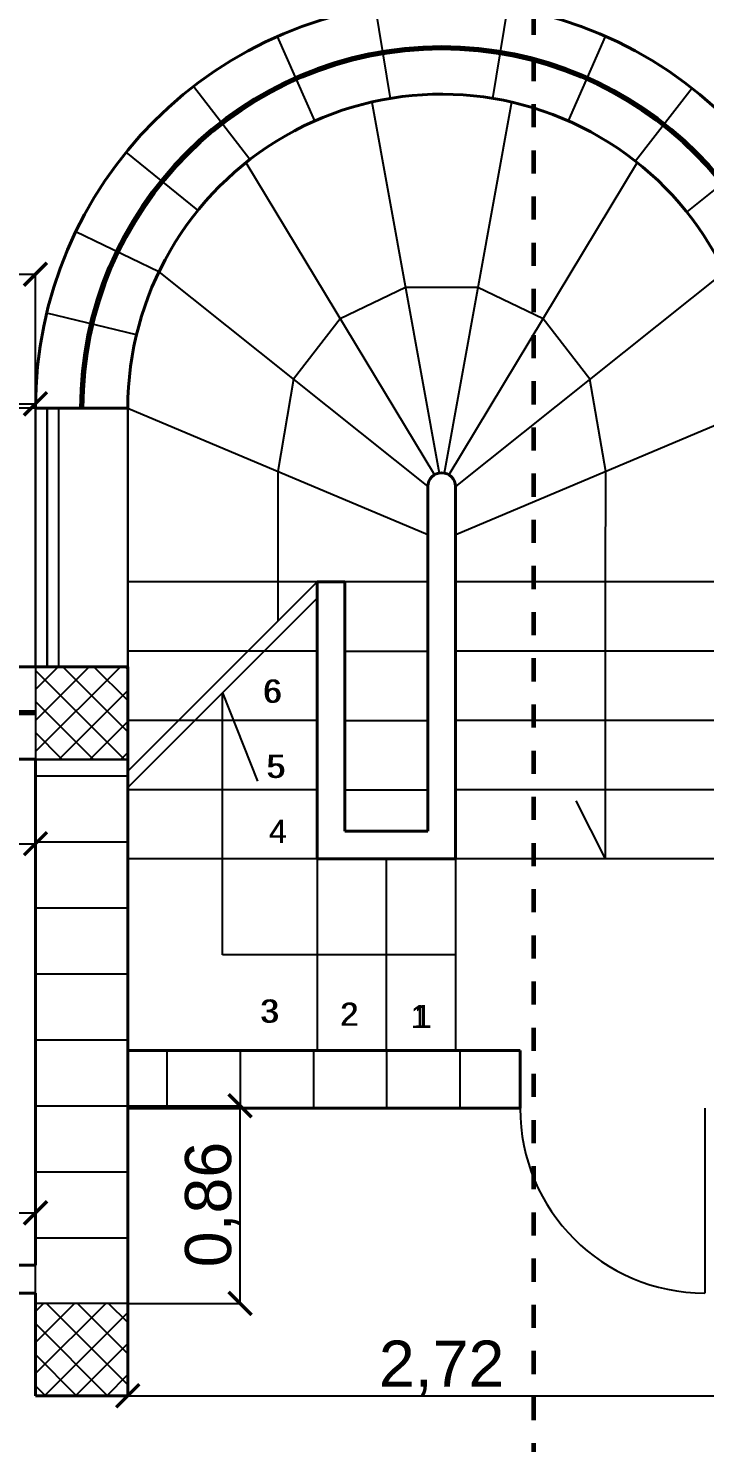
# Model space of a CAD drawing. Header units: millimetres. Extents: x 2459 to 3981, y 1231 to 4850.
# Drawn here: x 3734.57 to 3737.5, y 1288.93 to 1295.06 of the extents above; entities that cross this region are included whole.
import ezdxf

# ---------------------------------------------------------------- set-up
doc = ezdxf.new("R2010")
doc.units = ezdxf.units.MM
doc.linetypes.add('JIS_02_0.7', pattern=[1.35, 0.75, -0.6])
doc.linetypes.add('TRATTEGGIATA', pattern=[0.75, 0.5, -0.25])
for name, color, linetype, lineweight in [('linee murature', 253, 'Continuous', 70), ('linee muri', 7, 'Continuous', 40), ('SEZIONI', 7, 'TRATTEGGIATA', 60)]:
    doc.layers.add(name, color=color, linetype=linetype, lineweight=lineweight)
doc.layers.add('quoteee', color=7, linetype='Continuous')
doc.styles.get("Standard").update_dxf_attribs({"font": 'arial.ttf'})
doc.dimstyles.new('Copia di ISO-25', dxfattribs={"dimtxt": 0.2, "dimasz": 0.1, "dimexe": 0, "dimexo": 0, "dimgap": 0, "dimtad": 3, "dimtxsty": 'Standard', "dimblk": 'ARCHTICK', "dimcen": -2.5, "dimclrd": 256, "dimclre": 256, "dimclrt": 256, "dimadec": 0, "dimazin": 0, "dimtfac": 1, "dimtmove": 2, "dimatfit": 3, "dimldrblk": 'ARCHTICK', "dimfxl": 1, "dimfxlon": 1, "dimtfillclr": 256, "dimlwd": -1, "dimlwe": -1, "dimarcsym": 0})

# ---------------------------------------------------------------- blocks, each defined once
blk = doc.blocks.new('_ArchTick')
at = {"color": 0, "linetype": 'ByBlock', "const_width": 0.15}
blk.add_lwpolyline([(-0.5, -0.5), (0.5, 0.5)], dxfattribs=at)
blk = doc.blocks.new('*D255')
at = {"layer": 'Defpoints', "color": 0, "lineweight": -3, "transparency": 16777216}
for p in [(3734.6047, 1293.4106), (3734.2697, 1292.2906), (3734.6047, 1292.2906)]:
    blk.add_point(p, dxfattribs=at)
at = {"layer": 'quoteee', "transparency": 16777216}
for p, q in [((3734.6047, 1293.4106), (3734.2697, 1293.4106)), ((3734.2697, 1293.4106), (3734.2697, 1292.2906)), ((3734.6047, 1292.2906), (3734.2697, 1292.2906))]:
    blk.add_line(p, q, dxfattribs=at)
at = {"layer": 'quoteee', "transparency": 16777216, "xscale": 0.1, "yscale": 0.1, "zscale": 0.1}
for p, rotation in [((3734.2697, 1293.4106), 90), ((3734.2697, 1292.2906), 270)]:
    blk.add_blockref('_ArchTick', p, dxfattribs=dict(at, rotation=rotation))
at = {"layer": 'quoteee', "transparency": 16777216, "insert": (3734.1496, 1292.8506), "char_height": 0.2, "attachment_point": 5, "rotation": 90}
blk.add_mtext('1,12', dxfattribs=at)
blk = doc.blocks.new('*D256')
at = {"layer": 'Defpoints', "color": 0, "lineweight": -3, "transparency": 16777216}
for p in [(3734.6047, 1293.4296), (3733.9347, 1292.2906), (3734.6047, 1292.2906)]:
    blk.add_point(p, dxfattribs=at)
at = {"layer": 'quoteee', "transparency": 16777216}
for p, q in [((3733.9347, 1292.4296), (3733.9347, 1293.4296)), ((3733.9347, 1293.4296), (3734.6047, 1293.4296)), ((3734.6047, 1292.4296), (3734.6047, 1293.4296))]:
    blk.add_line(p, q, dxfattribs=at)
at = {"layer": 'quoteee', "transparency": 16777216, "xscale": 0.1, "yscale": 0.1, "zscale": 0.1, "rotation": 180}
blk.add_blockref('_ArchTick', (3733.9347, 1293.4296), dxfattribs=at)
at = {"layer": 'quoteee', "transparency": 16777216, "xscale": 0.1, "yscale": 0.1, "zscale": 0.1}
blk.add_blockref('_ArchTick', (3734.6047, 1293.4296), dxfattribs=at)
at = {"layer": 'quoteee', "transparency": 16777216, "insert": (3734.2697, 1293.5497), "char_height": 0.2, "attachment_point": 5}
blk.add_mtext('0,67', dxfattribs=at)
blk = doc.blocks.new('*D259')
at = {"layer": 'Defpoints', "color": 0, "lineweight": -3, "transparency": 16777216}
for p in [(3734.6047, 1293.9904), (3728.2147, 1292.2906), (3734.6047, 1292.2906)]:
    blk.add_point(p, dxfattribs=at)
at = {"layer": 'quoteee', "transparency": 16777216}
for p, q in [((3728.2147, 1292.9904), (3728.2147, 1293.9904)), ((3728.2147, 1293.9904), (3734.6047, 1293.9904)), ((3734.6047, 1292.9904), (3734.6047, 1293.9904))]:
    blk.add_line(p, q, dxfattribs=at)
at = {"layer": 'quoteee', "transparency": 16777216, "xscale": 0.1, "yscale": 0.1, "zscale": 0.1, "rotation": 180}
blk.add_blockref('_ArchTick', (3728.2147, 1293.9904), dxfattribs=at)
at = {"layer": 'quoteee', "transparency": 16777216, "xscale": 0.1, "yscale": 0.1, "zscale": 0.1}
blk.add_blockref('_ArchTick', (3734.6047, 1293.9904), dxfattribs=at)
at = {"layer": 'quoteee', "transparency": 16777216, "insert": (3731.4097, 1294.1106), "char_height": 0.2, "attachment_point": 5}
blk.add_mtext('6,39', dxfattribs=at)
blk = doc.blocks.new('*D260')
at = {"layer": 'Defpoints', "color": 0, "lineweight": -3, "transparency": 16777216}
for p in [(3744.5147, 1295.3345), (3728.2147, 1292.2906), (3744.5147, 1292.2906)]:
    blk.add_point(p, dxfattribs=at)
at = {"layer": 'quoteee', "transparency": 16777216}
for p, q in [((3728.2147, 1294.3345), (3728.2147, 1295.3345)), ((3728.2147, 1295.3345), (3744.5147, 1295.3345)), ((3744.5147, 1294.3345), (3744.5147, 1295.3345))]:
    blk.add_line(p, q, dxfattribs=at)
at = {"layer": 'quoteee', "transparency": 16777216, "xscale": 0.1, "yscale": 0.1, "zscale": 0.1, "rotation": 180}
blk.add_blockref('_ArchTick', (3728.2147, 1295.3345), dxfattribs=at)
at = {"layer": 'quoteee', "transparency": 16777216, "xscale": 0.1, "yscale": 0.1, "zscale": 0.1}
blk.add_blockref('_ArchTick', (3744.5147, 1295.3345), dxfattribs=at)
at = {"layer": 'quoteee', "transparency": 16777216, "insert": (3736.3647, 1295.4547), "char_height": 0.2, "attachment_point": 5}
blk.add_mtext('16,3', dxfattribs=at)
blk = doc.blocks.new('*D414')
at = {"layer": 'Defpoints', "color": 0, "lineweight": -3, "transparency": 16777216}
for p in [(3733.9347, 1291.8906), (3734.6047, 1291.8906), (3734.6047, 1291.524)]:
    blk.add_point(p, dxfattribs=at)
at = {"layer": 'quoteee', "transparency": 16777216}
for p, q in [((3733.9347, 1291.8906), (3733.9347, 1291.524)), ((3734.6047, 1291.8906), (3734.6047, 1291.524)), ((3733.9347, 1291.524), (3734.6047, 1291.524))]:
    blk.add_line(p, q, dxfattribs=at)
at = {"layer": 'quoteee', "transparency": 16777216, "xscale": 0.1, "yscale": 0.1, "zscale": 0.1, "rotation": 180}
blk.add_blockref('_ArchTick', (3733.9347, 1291.524), dxfattribs=at)
at = {"layer": 'quoteee', "transparency": 16777216, "xscale": 0.1, "yscale": 0.1, "zscale": 0.1}
blk.add_blockref('_ArchTick', (3734.6047, 1291.524), dxfattribs=at)
at = {"layer": 'quoteee', "transparency": 16777216, "insert": (3734.2697, 1291.6442), "char_height": 0.2, "attachment_point": 5}
blk.add_mtext('0,67', dxfattribs=at)
blk = doc.blocks.new('*D416')
at = {"layer": 'Defpoints', "color": 0, "lineweight": -3, "transparency": 16777216}
for p in [(3732.1647, 1289.9763), (3734.6047, 1289.9763), (3734.6047, 1289.925)]:
    blk.add_point(p, dxfattribs=at)
at = {"layer": 'quoteee', "transparency": 16777216}
for p, q in [((3732.1647, 1289.9763), (3732.1647, 1289.925)), ((3734.6047, 1289.9763), (3734.6047, 1289.925)), ((3732.1647, 1289.925), (3734.6047, 1289.925))]:
    blk.add_line(p, q, dxfattribs=at)
at = {"layer": 'quoteee', "transparency": 16777216, "xscale": 0.1, "yscale": 0.1, "zscale": 0.1, "rotation": 180}
blk.add_blockref('_ArchTick', (3732.1647, 1289.925), dxfattribs=at)
at = {"layer": 'quoteee', "transparency": 16777216, "xscale": 0.1, "yscale": 0.1, "zscale": 0.1}
blk.add_blockref('_ArchTick', (3734.6047, 1289.925), dxfattribs=at)
at = {"layer": 'quoteee', "transparency": 16777216, "insert": (3733.3847, 1290.0452), "char_height": 0.2, "attachment_point": 5}
blk.add_mtext('2,44', dxfattribs=at)
blk = doc.blocks.new('*D428')
at = {"layer": 'Defpoints', "color": 0, "lineweight": -3, "transparency": 16777216}
for p in [(3735.0047, 1290.3891), (3735.4913, 1290.3891), (3735.0047, 1289.533)]:
    blk.add_point(p, dxfattribs=at)
at = {"layer": 'quoteee', "transparency": 16777216}
for p, q in [((3735.0047, 1290.3891), (3735.4913, 1290.3891)), ((3735.4913, 1289.533), (3735.4913, 1290.3891)), ((3735.0047, 1289.533), (3735.4913, 1289.533))]:
    blk.add_line(p, q, dxfattribs=at)
at = {"layer": 'quoteee', "transparency": 16777216, "xscale": 0.1, "yscale": 0.1, "zscale": 0.1}
for p, rotation in [((3735.4913, 1290.3891), 90), ((3735.4913, 1289.533), 270)]:
    blk.add_blockref('_ArchTick', p, dxfattribs=dict(at, rotation=rotation))
at = {"layer": 'quoteee', "transparency": 16777216, "insert": (3735.3711, 1289.961), "char_height": 0.2, "attachment_point": 5, "rotation": 90}
blk.add_mtext('0,86', dxfattribs=at)
blk = doc.blocks.new('*D429')
at = {"layer": 'Defpoints', "color": 0, "lineweight": -3, "transparency": 16777216}
for p in [(3735.0047, 1289.133), (3737.7247, 1289.133), (3737.7247, 1289.133)]:
    blk.add_point(p, dxfattribs=at)
at = {"layer": 'quoteee', "transparency": 16777216}
blk.add_line((3735.0047, 1289.133), (3737.7247, 1289.133), dxfattribs=at)
at = {"layer": 'quoteee', "transparency": 16777216, "xscale": 0.1, "yscale": 0.1, "zscale": 0.1, "rotation": 180}
blk.add_blockref('_ArchTick', (3735.0047, 1289.133), dxfattribs=at)
at = {"layer": 'quoteee', "transparency": 16777216, "xscale": 0.1, "yscale": 0.1, "zscale": 0.1}
blk.add_blockref('_ArchTick', (3737.7247, 1289.133), dxfattribs=at)
at = {"layer": 'quoteee', "transparency": 16777216, "insert": (3736.3647, 1289.2532), "char_height": 0.2, "attachment_point": 5}
blk.add_mtext('2,72', dxfattribs=at)

msp = doc.modelspace()

# ---------------------------------------------------------------- linework, layer by layer
at = {"linetype": 'Continuous'}
for p, q in [((3736.14308, 1294.752392), (3736.077878, 1295.147019)), ((3736.586467, 1294.752392), (3736.651669, 1295.147019)), ((3735.815639, 1294.654788), (3735.654135, 1295.020704)), ((3736.913908, 1294.654788), (3737.075412, 1295.020704)), ((3735.533988, 1294.487351), (3735.289651, 1294.804043)), ((3737.204172, 1294.482228), (3737.450447, 1294.797414)), ((3736.062113, 1294.736467), (3736.354018, 1293.129599)), ((3736.66737, 1294.736467), (3736.375466, 1293.129599)), ((3735.308749, 1294.267589), (3734.998168, 1294.519653)), ((3737.428058, 1294.261088), (3737.74018, 1294.511242)), ((3735.516796, 1294.473856), (3736.333711, 1293.121918)), ((3737.212688, 1294.473856), (3736.395772, 1293.121918)), ((3735.139546, 1294.000905), (3734.779197, 1294.174533)), ((3735.139424, 1294.000647), (3736.304742, 1293.070565)), ((3737.590059, 1294.000647), (3736.424742, 1293.070565)), ((3736.208065, 1293.933033), (3735.925254, 1293.797887)), ((3736.521418, 1293.933033), (3736.208065, 1293.933033)), ((3736.80423, 1293.797887), (3736.521418, 1293.933033)), ((3735.042351, 1293.728188), (3734.653413, 1293.821605)), ((3735.925254, 1293.797887), (3735.722083, 1293.535606)), ((3737.007401, 1293.535606), (3736.80423, 1293.797887)), ((3735.722083, 1293.535606), (3735.654742, 1293.13672)), ((3737.075638, 1293.13672), (3737.007401, 1293.535606)), ((3734.604742, 1292.290565), (3734.604742, 1293.410565)), ((3734.604742, 1292.290565), (3734.604742, 1293.410565)), ((3734.604742, 1293.410565), (3735.004742, 1293.410565)), ((3734.654742, 1293.410565), (3734.654742, 1292.290565)), ((3735.004742, 1292.290565), (3735.004742, 1293.410565)), ((3735.004742, 1293.410565), (3736.304742, 1292.862874)), ((3735.004742, 1292.290565), (3735.004742, 1293.410565)), ((3735.004742, 1292.290565), (3735.004742, 1293.410565)), ((3735.004742, 1292.290565), (3735.004742, 1293.410565)), ((3736.426495, 1292.862874), (3737.724781, 1293.410565)), ((3735.654742, 1293.13672), (3735.654742, 1292.487882)), ((3737.074742, 1292.657882), (3737.075638, 1293.13672)), ((3736.304742, 1291.577882), (3736.304742, 1293.070565)), ((3736.424742, 1293.070565), (3736.424742, 1291.457882)), ((3735.824742, 1292.657882), (3735.004742, 1291.837882)), ((3735.824742, 1292.657882), (3735.004742, 1292.657882)), ((3735.824742, 1291.457882), (3735.824742, 1292.657882)), ((3735.824742, 1292.657882), (3735.944742, 1292.657882)), ((3735.944742, 1291.577882), (3735.944742, 1292.657882)), ((3736.304742, 1292.657882), (3735.944742, 1292.657882)), ((3737.724742, 1292.657882), (3736.424742, 1292.657882)), ((3737.074742, 1291.457882), (3737.074742, 1292.657882)), ((3735.824742, 1292.587171), (3735.004742, 1291.767171)), ((3735.824742, 1292.357882), (3735.004742, 1292.357882)), ((3735.944742, 1292.357882), (3736.304742, 1292.357882)), ((3737.724742, 1292.357882), (3736.424742, 1292.357882)), ((3733.934742, 1292.290565), (3735.004742, 1292.290565)), ((3734.604742, 1292.290565), (3735.004742, 1292.290565)), ((3734.604742, 1292.290565), (3735.004742, 1292.290565)), ((3735.004742, 1292.290565), (3734.604742, 1292.290565)), ((3734.604742, 1292.290565), (3735.004742, 1292.290565)), ((3734.604742, 1292.290565), (3735.004742, 1292.290565)), ((3735.004742, 1292.290565), (3734.604742, 1292.290565)), ((3734.604742, 1292.192066), (3734.701599, 1292.288923)), ((3734.604742, 1292.057362), (3734.836303, 1292.288923)), ((3734.604742, 1291.922658), (3734.971006, 1292.288923)), ((3734.604742, 1292.192066), (3734.701599, 1292.288923)), ((3734.604742, 1292.057362), (3734.836303, 1292.288923)), ((3734.604742, 1291.922658), (3734.971006, 1292.288923)), ((3734.990311, 1291.888923), (3734.604742, 1292.274492)), ((3734.990311, 1291.888923), (3734.604742, 1292.274492)), ((3734.654742, 1292.290565), (3734.704742, 1292.290565)), ((3734.654742, 1292.290565), (3734.704742, 1292.290565)), ((3735.004742, 1292.009196), (3734.725015, 1292.288923)), ((3735.004742, 1292.009196), (3734.725015, 1292.288923)), ((3735.004742, 1292.1439), (3734.859719, 1292.288923)), ((3735.004742, 1292.1439), (3734.859719, 1292.288923)), ((3735.004742, 1292.278604), (3734.994422, 1292.288923)), ((3735.004742, 1292.278604), (3734.994422, 1292.288923)), ((3735.004742, 1289.577882), (3735.004742, 1292.290565)), ((3734.70571, 1291.888923), (3735.004742, 1292.187954)), ((3734.70571, 1291.888923), (3735.004742, 1292.187954)), ((3735.414742, 1291.042882), (3735.414742, 1292.177171)), ((3735.414742, 1292.177171), (3735.566293, 1291.795296)), ((3734.855607, 1291.888923), (3734.604742, 1292.139788)), ((3734.855607, 1291.888923), (3734.604742, 1292.139788)), ((3734.840414, 1291.888923), (3735.004742, 1292.05325)), ((3734.840414, 1291.888923), (3735.004742, 1292.05325)), ((3735.824742, 1292.057882), (3735.004742, 1292.057882)), ((3735.944742, 1292.057882), (3736.304742, 1292.057882)), ((3737.724742, 1292.057882), (3736.424742, 1292.057882)), ((3734.720903, 1291.888923), (3734.604742, 1292.005084)), ((3734.720903, 1291.888923), (3734.604742, 1292.005084)), ((3734.604742, 1291.890565), (3733.934742, 1291.890565)), ((3734.604742, 1289.697882), (3734.604742, 1291.888923)), ((3734.975118, 1291.888923), (3735.004742, 1291.918547)), ((3734.975118, 1291.888923), (3735.004742, 1291.918547)), ((3735.004742, 1289.577882), (3735.004742, 1291.888923)), ((3734.604742, 1291.817823), (3735.004742, 1291.817823)), ((3734.604742, 1291.817823), (3735.004742, 1291.817823)), ((3735.824742, 1291.757882), (3735.004742, 1291.757882)), ((3735.944742, 1291.757882), (3736.304742, 1291.757882)), ((3737.724742, 1291.757882), (3736.424742, 1291.757882)), ((3737.074742, 1291.457882), (3736.947417, 1291.70983)), ((3736.304742, 1291.577882), (3735.944742, 1291.577882)), ((3734.604742, 1291.532073), (3735.004742, 1291.532073)), ((3734.604742, 1291.532073), (3735.004742, 1291.532073)), ((3737.724742, 1291.457882), (3735.004742, 1291.457882)), ((3736.424742, 1291.457882), (3735.824742, 1291.457882)), ((3735.824742, 1291.457882), (3735.824742, 1290.627882)), ((3736.124742, 1291.457882), (3736.124742, 1290.627882)), ((3736.424742, 1291.457882), (3736.424742, 1290.627882)), ((3734.604742, 1291.246323), (3735.004742, 1291.246323)), ((3734.604742, 1291.246323), (3735.004742, 1291.246323)), ((3736.424742, 1291.042882), (3735.414742, 1291.042882)), ((3734.604742, 1290.960573), (3735.004742, 1290.960573)), ((3734.604742, 1290.960573), (3735.004742, 1290.960573)), ((3734.604742, 1290.674823), (3735.004742, 1290.674823)), ((3734.604742, 1290.674823), (3735.004742, 1290.674823)), ((3736.704742, 1290.627882), (3735.004742, 1290.627882)), ((3735.173751, 1290.627882), (3735.173751, 1290.377882)), ((3735.173751, 1290.627882), (3735.173751, 1290.377882)), ((3735.491251, 1290.627882), (3735.491251, 1290.377882)), ((3735.491251, 1290.627882), (3735.491251, 1290.377882)), ((3735.808751, 1290.627882), (3735.808751, 1290.377882)), ((3735.808751, 1290.627882), (3735.808751, 1290.377882)), ((3736.126251, 1290.627882), (3736.126251, 1290.377882)), ((3736.126251, 1290.627882), (3736.126251, 1290.377882)), ((3736.443751, 1290.627882), (3736.443751, 1290.377882)), ((3736.443751, 1290.627882), (3736.443751, 1290.377882)), ((3736.704742, 1290.377882), (3736.704742, 1290.627882)), ((3734.604742, 1290.389073), (3735.004742, 1290.389073)), ((3734.604742, 1290.389073), (3735.004742, 1290.389073)), ((3736.704742, 1290.377882), (3735.004742, 1290.377882)), ((3737.504742, 1290.377882), (3737.504742, 1289.577882)), ((3734.604742, 1290.103323), (3735.004742, 1290.103323)), ((3734.604742, 1290.103323), (3735.004742, 1290.103323)), ((3734.604742, 1289.817573), (3735.004742, 1289.817573)), ((3734.604742, 1289.817573), (3735.004742, 1289.817573)), ((3733.084742, 1289.697882), (3734.604742, 1289.697882)), ((3734.604742, 1289.697882), (3733.084742, 1289.697882)), ((3734.604742, 1289.577882), (3734.604742, 1289.697882)), ((3733.084742, 1289.577882), (3734.604742, 1289.577882)), ((3733.084742, 1289.577882), (3734.604742, 1289.577882)), ((3734.604742, 1289.577882), (3734.604742, 1289.132995)), ((3735.004742, 1289.132995), (3735.004742, 1289.577882)), ((3734.604742, 1289.497989), (3734.639748, 1289.532995)), ((3734.604742, 1289.363285), (3734.774452, 1289.532995)), ((3734.604742, 1289.228581), (3734.909155, 1289.532995)), ((3734.604742, 1289.497989), (3734.639748, 1289.532995)), ((3734.604742, 1289.363285), (3734.774452, 1289.532995)), ((3734.604742, 1289.228581), (3734.909155, 1289.532995)), ((3734.643859, 1289.132995), (3735.004742, 1289.493877)), ((3734.643859, 1289.132995), (3735.004742, 1289.493877)), ((3735.004742, 1289.180415), (3734.652162, 1289.532995)), ((3735.004742, 1289.180415), (3734.652162, 1289.532995)), ((3735.004742, 1289.315119), (3734.786866, 1289.532995)), ((3735.004742, 1289.315119), (3734.786866, 1289.532995)), ((3735.004742, 1289.449823), (3734.92157, 1289.532995)), ((3735.004742, 1289.449823), (3734.92157, 1289.532995)), ((3734.917458, 1289.132995), (3734.604742, 1289.445711)), ((3734.917458, 1289.132995), (3734.604742, 1289.445711)), ((3734.778563, 1289.132995), (3735.004742, 1289.359174)), ((3734.778563, 1289.132995), (3735.004742, 1289.359174)), ((3734.782754, 1289.132995), (3734.604742, 1289.311007)), ((3734.782754, 1289.132995), (3734.604742, 1289.311007)), ((3734.64805, 1289.132995), (3734.604742, 1289.176304)), ((3734.64805, 1289.132995), (3734.604742, 1289.176304)), ((3734.913267, 1289.132995), (3735.004742, 1289.22447)), ((3734.913267, 1289.132995), (3735.004742, 1289.22447)), ((3734.604742, 1289.132995), (3735.004742, 1289.132995))]:
    msp.add_line(p, q, dxfattribs=at)
for p, q in [((3736.14308, 1294.752392), (3736.077878, 1295.147019)), ((3736.586467, 1294.752392), (3736.651669, 1295.147019)), ((3735.815639, 1294.654788), (3735.654135, 1295.020704)), ((3736.913908, 1294.654788), (3737.075412, 1295.020704)), ((3735.533988, 1294.487351), (3735.289651, 1294.804043)), ((3737.204172, 1294.482228), (3737.450447, 1294.797414)), ((3736.062113, 1294.736467), (3736.354018, 1293.129599)), ((3736.66737, 1294.736467), (3736.375466, 1293.129599)), ((3735.308749, 1294.267589), (3734.998168, 1294.519653)), ((3737.428058, 1294.261088), (3737.74018, 1294.511242)), ((3735.516796, 1294.473856), (3736.333711, 1293.121918)), ((3737.212688, 1294.473856), (3736.395772, 1293.121918)), ((3735.139546, 1294.000905), (3734.779197, 1294.174533)), ((3735.139424, 1294.000647), (3736.304742, 1293.070565)), ((3737.590059, 1294.000647), (3736.424742, 1293.070565)), ((3736.208065, 1293.933033), (3735.925254, 1293.797887)), ((3736.521418, 1293.933033), (3736.208065, 1293.933033)), ((3736.80423, 1293.797887), (3736.521418, 1293.933033)), ((3735.042351, 1293.728188), (3734.653413, 1293.821605)), ((3735.925254, 1293.797887), (3735.722083, 1293.535606)), ((3737.007401, 1293.535606), (3736.80423, 1293.797887)), ((3735.722083, 1293.535606), (3735.654742, 1293.13672)), ((3737.075638, 1293.13672), (3737.007401, 1293.535606)), ((3734.604742, 1292.290565), (3734.604742, 1293.410565)), ((3734.604742, 1292.290565), (3734.604742, 1293.410565)), ((3734.604742, 1293.410565), (3734.604742, 1292.290565)), ((3734.604742, 1292.290565), (3734.604742, 1293.410565)), ((3734.604742, 1292.290565), (3734.604742, 1293.410565)), ((3734.654742, 1293.410565), (3734.654742, 1292.290565)), ((3734.654742, 1292.290565), (3734.654742, 1293.410565)), ((3734.704742, 1293.410565), (3734.704742, 1292.290565)), ((3735.004742, 1292.290565), (3735.004742, 1293.410565)), ((3735.004742, 1293.410565), (3736.304742, 1292.862874)), ((3735.004742, 1292.290565), (3735.004742, 1293.410565)), ((3735.004742, 1292.290565), (3735.004742, 1293.410565)), ((3735.004742, 1292.290565), (3735.004742, 1293.410565)), ((3735.004742, 1293.410565), (3735.004742, 1292.290565)), ((3736.426495, 1292.862874), (3737.724781, 1293.410565)), ((3735.654742, 1293.13672), (3735.654742, 1292.487882)), ((3737.074742, 1292.657882), (3737.075638, 1293.13672)), ((3735.824742, 1292.657882), (3735.004742, 1291.837882)), ((3735.824742, 1292.657882), (3735.004742, 1292.657882)), ((3736.304742, 1292.657882), (3735.944742, 1292.657882)), ((3737.724742, 1292.657882), (3736.424742, 1292.657882)), ((3737.074742, 1291.457882), (3737.074742, 1292.657882)), ((3735.824742, 1292.587171), (3735.004742, 1291.767171)), ((3735.824742, 1292.357882), (3735.004742, 1292.357882)), ((3735.944742, 1292.357882), (3736.304742, 1292.357882)), ((3737.724742, 1292.357882), (3736.424742, 1292.357882)), ((3734.604742, 1292.290565), (3735.004742, 1292.290565)), ((3734.604742, 1292.290565), (3735.004742, 1292.290565)), ((3735.004742, 1292.290565), (3734.604742, 1292.290565)), ((3734.604742, 1292.290565), (3735.004742, 1292.290565)), ((3734.604742, 1292.290565), (3735.004742, 1292.290565)), ((3735.004742, 1292.290565), (3734.604742, 1292.290565)), ((3735.004742, 1292.290565), (3734.604742, 1292.290565)), ((3735.004742, 1292.290565), (3734.604742, 1292.290565)), ((3734.604742, 1292.290565), (3734.604742, 1291.890565)), ((3735.004742, 1292.288923), (3734.604742, 1292.288923)), ((3734.604742, 1292.288923), (3734.604742, 1291.888923)), ((3734.654742, 1292.290565), (3734.704742, 1292.290565)), ((3734.654742, 1292.290565), (3734.704742, 1292.290565)), ((3734.704742, 1292.290565), (3734.654742, 1292.290565)), ((3735.004742, 1291.890565), (3735.004742, 1292.290565)), ((3735.004742, 1291.888923), (3735.004742, 1292.288923)), ((3735.414742, 1291.042882), (3735.414742, 1292.177171)), ((3735.414742, 1292.177171), (3735.566293, 1291.795296)), ((3735.824742, 1292.057882), (3735.004742, 1292.057882)), ((3735.944742, 1292.057882), (3736.304742, 1292.057882)), ((3737.724742, 1292.057882), (3736.424742, 1292.057882)), ((3734.604742, 1291.890565), (3735.004742, 1291.890565)), ((3734.604742, 1291.888923), (3735.004742, 1291.888923)), ((3735.824742, 1291.757882), (3735.004742, 1291.757882)), ((3735.944742, 1291.757882), (3736.304742, 1291.757882)), ((3737.724742, 1291.757882), (3736.424742, 1291.757882)), ((3737.074742, 1291.457882), (3736.947417, 1291.70983)), ((3737.724742, 1291.457882), (3735.004742, 1291.457882)), ((3735.824742, 1291.457882), (3735.824742, 1290.627882)), ((3736.124742, 1291.457882), (3736.124742, 1290.627882)), ((3736.424742, 1291.457882), (3736.424742, 1290.627882)), ((3736.424742, 1291.042882), (3735.414742, 1291.042882)), ((3737.504742, 1290.377882), (3737.504742, 1289.577882)), ((3734.604742, 1289.577882), (3734.604742, 1289.697882)), ((3735.004742, 1289.532995), (3734.604742, 1289.532995))]:
    msp.add_line(p, q)
for points in [[(3734.604742, 1293.410565), (3734.604742, 1292.290565), (3734.604742, 1293.410565), (3735.004742, 1293.410565)], [(3735.004742, 1293.410565), (3735.004742, 1292.290565), (3734.604742, 1292.290565), (3734.604742, 1293.410565)], [(3734.704742, 1293.410565), (3734.704742, 1292.290565), (3734.654742, 1292.290565), (3734.654742, 1293.410565)]]:
    msp.add_lwpolyline(points, dxfattribs=at)
for points in [[(3734.604742, 1291.890565), (3735.004742, 1291.890565), (3735.004742, 1292.290565), (3734.604742, 1292.290565)], [(3734.604742, 1291.888923), (3735.004742, 1291.888923), (3735.004742, 1292.288923), (3734.604742, 1292.288923)], [(3734.604742, 1289.132995), (3735.004742, 1289.132995), (3735.004742, 1289.532995), (3734.604742, 1289.532995)]]:
    msp.add_lwpolyline(points, close=True, dxfattribs=at)
for centre, radius, start, end in [((3736.364742, 1293.410565), 1.76, 360, 180), ((3736.364762, 1293.410565), 1.36002, 359.5622927, 180), ((3736.364742, 1293.070565), 0.06, 0, 180), ((3737.504742, 1290.377882), 0.8, 180, 270)]:
    msp.add_arc(centre, radius, start, end, dxfattribs=at)
msp.add_arc((3737.504742, 1290.377882), 0.8, 180, 270)
for p in [(3736.062113, 1294.736467), (3736.66737, 1294.736467), (3735.516796, 1294.473856), (3737.212688, 1294.473856), (3735.139424, 1294.000647)]:
    msp.add_point(p, dxfattribs=at)
for p in [(3736.062113, 1294.736467), (3736.66737, 1294.736467), (3735.516796, 1294.473856), (3737.212688, 1294.473856), (3735.139424, 1294.000647)]:
    msp.add_point(p)
at = {"layer": 'linee murature', "linetype": 'Continuous'}
msp.add_line((3734.604742, 1292.090565), (3734.053419, 1292.090565), dxfattribs=at)
at = {"layer": 'linee murature', "lineweight": 70}
msp.add_line((3734.604742, 1292.090565), (3734.053419, 1292.090565), dxfattribs=at)
at = {"layer": 'linee murature', "linetype": 'Continuous'}
msp.add_arc((3736.364762, 1293.410565), 1.56002, 0, 180, dxfattribs=at)
at = {"layer": 'linee murature', "lineweight": 70}
msp.add_arc((3736.364762, 1293.410565), 1.56002, 0, 180, dxfattribs=at)
at = {"layer": 'linee muri'}
for p, q in [((3734.604742, 1293.410565), (3735.004742, 1293.410565)), ((3734.604742, 1293.410565), (3735.004742, 1293.410565)), ((3736.304742, 1291.577882), (3736.304742, 1293.070565)), ((3736.424742, 1293.070565), (3736.424742, 1291.457882)), ((3735.824742, 1291.457882), (3735.824742, 1292.657882)), ((3735.824742, 1292.657882), (3735.944742, 1292.657882)), ((3735.944742, 1291.577882), (3735.944742, 1292.657882)), ((3733.934742, 1292.290565), (3735.004742, 1292.290565)), ((3735.004742, 1289.577882), (3735.004742, 1292.290565)), ((3734.604742, 1291.890565), (3733.934742, 1291.890565)), ((3734.604742, 1289.697882), (3734.604742, 1291.888923)), ((3735.004742, 1289.577882), (3735.004742, 1291.888923)), ((3736.304742, 1291.577882), (3735.944742, 1291.577882)), ((3736.424742, 1291.457882), (3735.824742, 1291.457882)), ((3736.704742, 1290.627882), (3735.004742, 1290.627882)), ((3736.704742, 1290.377882), (3736.704742, 1290.627882)), ((3736.704742, 1290.377882), (3735.004742, 1290.377882)), ((3733.084742, 1289.697882), (3734.604742, 1289.697882)), ((3734.604742, 1289.697882), (3733.084742, 1289.697882)), ((3733.084742, 1289.577882), (3734.604742, 1289.577882)), ((3733.084742, 1289.577882), (3734.604742, 1289.577882)), ((3734.604742, 1289.577882), (3734.604742, 1289.132995)), ((3735.004742, 1289.132995), (3735.004742, 1289.577882)), ((3734.604742, 1289.532995), (3734.604742, 1289.132995)), ((3735.004742, 1289.132995), (3735.004742, 1289.532995)), ((3734.604742, 1289.132995), (3735.004742, 1289.132995)), ((3734.604742, 1289.132995), (3735.004742, 1289.132995))]:
    msp.add_line(p, q, dxfattribs=at)
for centre, radius, start in [((3736.364742, 1293.410565), 1.76, 360), ((3736.364762, 1293.410565), 1.36002, 359.5622927), ((3736.364742, 1293.070565), 0.06, 0)]:
    msp.add_arc(centre, radius, start, 180, dxfattribs=at)
at = {"layer": 'SEZIONI', "linetype": 'JIS_02_0.7', "ltscale": 0.01}
msp.add_lwpolyline([(3737.210435, 1277.239057), (3737.404525, 1277.426953), (3736.764722, 1277.426953), (3736.764722, 1296.77353), (3737.084591, 1296.77353), (3736.89726, 1297.02762)], dxfattribs=at)

# ---------------------------------------------------------------- texts
at = {"linetype": 'Continuous'}
for s, p in [('6', (3735.59024, 1292.134671)), ('5', (3735.605349, 1291.809098)), ('4', (3735.615633, 1291.527675)), ('3', (3735.577975, 1290.74883)), ('2', (3735.923965, 1290.735147)), ('1', (3736.229681, 1290.725375))]:
    msp.add_text(s, height=0.1, dxfattribs=at).set_placement(p)
at = {"linetype": 'Continuous', "char_height": 0.1, "attachment_point": 1}
for s, insert in [('6', (3735.595493, 1292.23508)), ('5', (3735.611147, 1291.909098)), ('4', (3735.617406, 1291.627675)), ('3', (3735.583841, 1290.849239)), ('2', (3735.928058, 1290.835557)), ('1', (3736.244892, 1290.825784))]:
    msp.add_mtext_dynamic_manual_height_columns(s, width=0.33547779, gutter_width=12.5, heights=[0.146462], dxfattribs=dict(at, insert=insert))

# ---------------------------------------------------------------- dimensions: what is measured, and where the dimension line sits
at = {"layer": 'quoteee'}
for base, p1, p2, picture, middle in [((3744.514742, 1295.334483), (3728.214742, 1292.290565), (3744.514742, 1292.290565), '*D260', (3736.364742, 1295.454674)), ((3734.604742, 1293.99042), (3728.214742, 1292.290565), (3734.604742, 1292.290565), '*D259', (3731.409742, 1294.110611)), ((3734.604742, 1293.429557), (3733.934742, 1292.290565), (3734.604742, 1292.290565), '*D256', (3734.269742, 1293.549748)), ((3734.604742, 1291.524039), (3733.934742, 1291.890565), (3734.604742, 1291.890565), '*D414', (3734.269742, 1291.64423)), ((3734.604742, 1289.925004), (3732.164742, 1289.976323), (3734.604742, 1289.976323), '*D416', (3733.384742, 1290.045195)), ((3737.724742, 1289.132995), (3735.004742, 1289.132995), (3737.724742, 1289.132995), '*D429', (3736.364742, 1289.253186))]:
    dim = msp.add_linear_dim(base=base, p1=p1, p2=p2, dimstyle='Copia di ISO-25', dxfattribs=at)
    dim.commit()
    dim.dimension.update_dxf_attribs({"geometry": picture, "text_midpoint": middle})
for base, p1, p2, picture, middle in [((3734.269742, 1292.290565), (3734.604742, 1293.410565), (3734.604742, 1292.290565), '*D255', (3734.149551, 1292.850565)), ((3735.491251, 1290.389073), (3735.004742, 1289.532995), (3735.004742, 1290.389073), '*D428', (3735.37106, 1289.961034))]:
    dim = msp.add_linear_dim(base=base, p1=p1, p2=p2, angle=90, dimstyle='Copia di ISO-25', dxfattribs=at)
    dim.commit()
    dim.dimension.update_dxf_attribs({"geometry": picture, "text_midpoint": middle})

doc.saveas('drawing.dxf')
